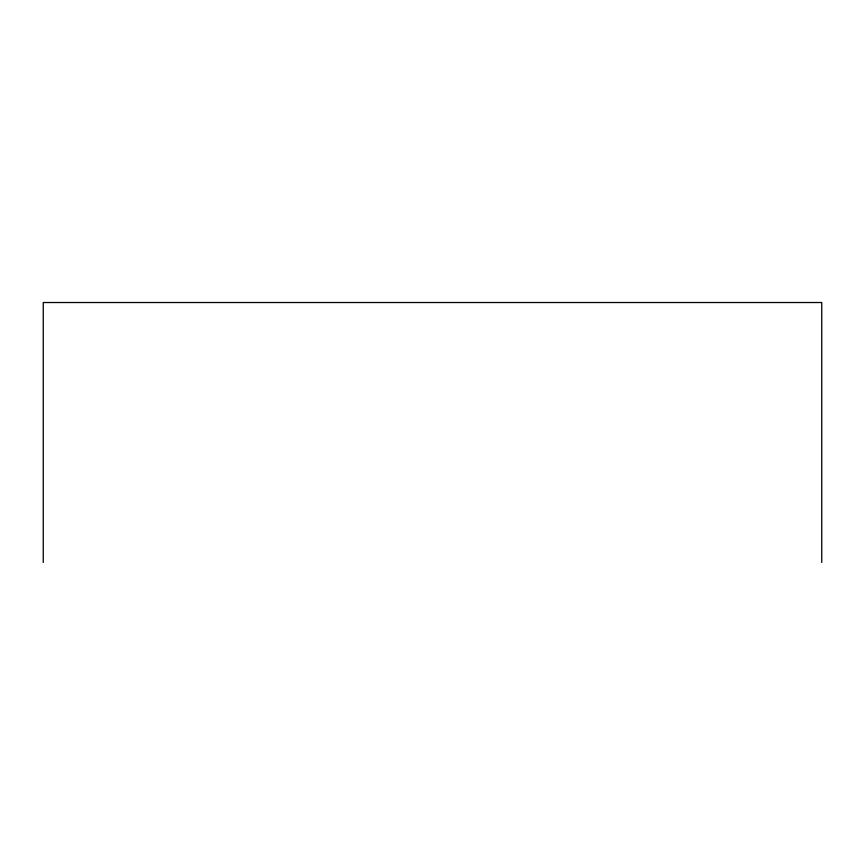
<?xml version="1.0" encoding="UTF-8"?>
<svg xmlns="http://www.w3.org/2000/svg" width="865" height="865" viewBox="0 0 865 865"><rect width="100%" height="100%" fill="white"/><g stroke="black" fill="none" stroke-linecap="round" stroke-linejoin="round"><path stroke-width="1.3" d="M821.75 562.477L821.75 302.523L43.25 302.523L43.25 562.477"/></g></svg>
